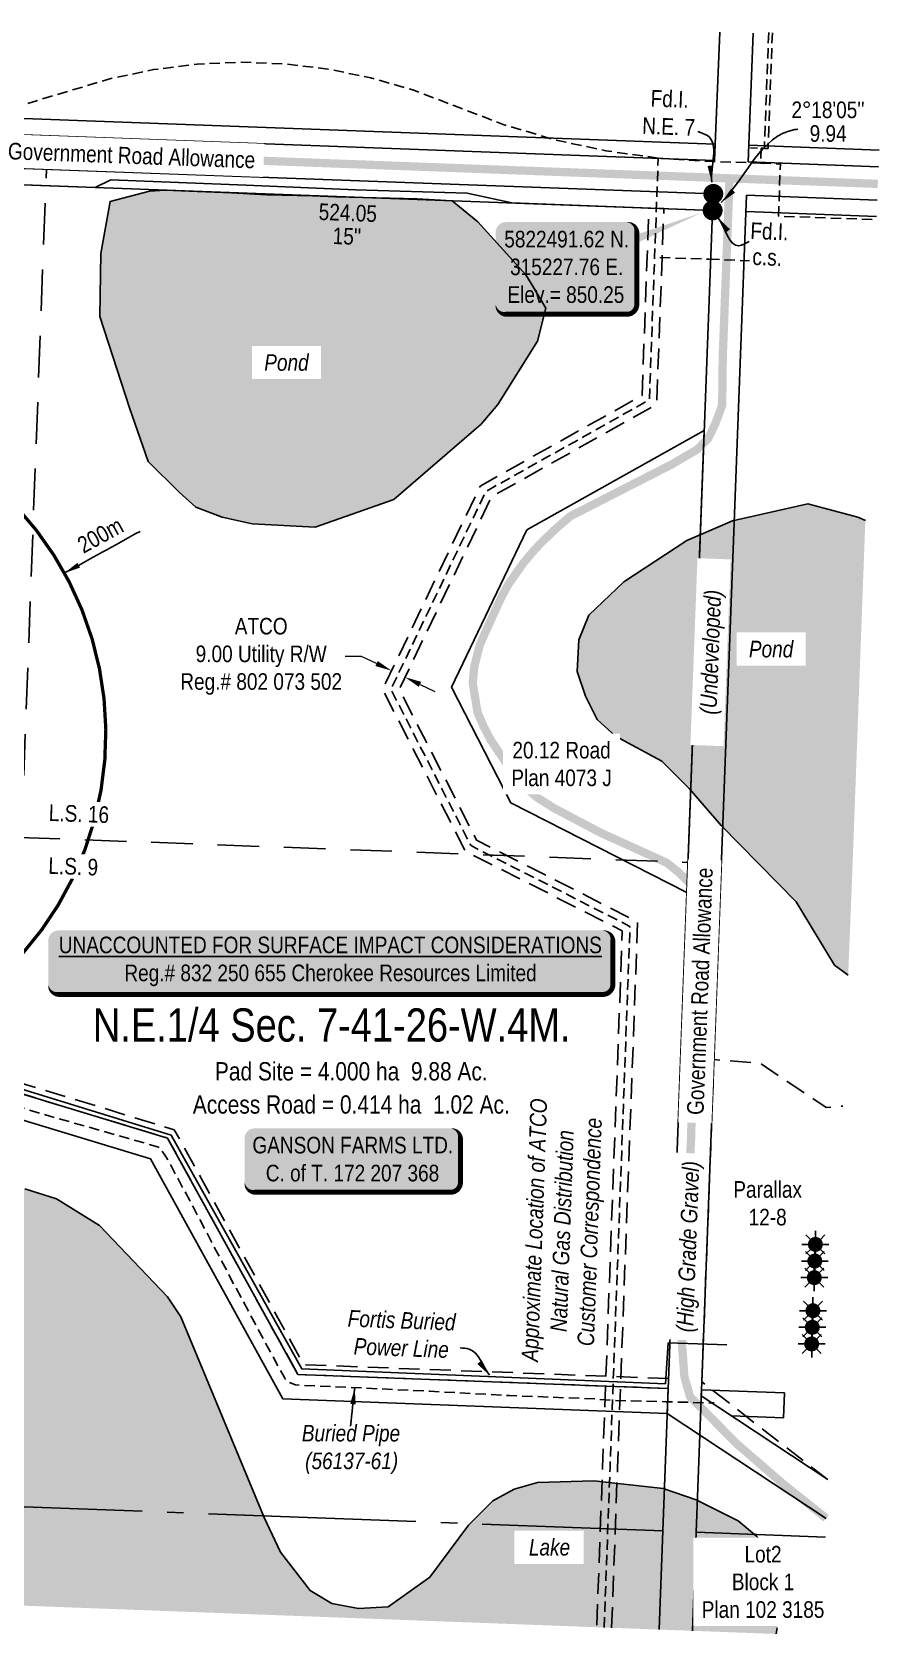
# Model space of a CAD drawing. Extents: x 313085 to 315454, y 5821561 to 5823788.
# Drawn here: x 314818 to 315330, y 5821634 to 5822599 of the extents above; entities that cross this region are included whole.
import ezdxf
from ezdxf.enums import TextEntityAlignment as Align

# ---------------------------------------------------------------- set-up
doc = ezdxf.new("R2010")
doc.units = 0
doc.header["$LTSCALE"] = 5
doc.header["$PDSIZE"] = 0.5
for name, pattern in [('foc-ACCESSROAD', [3.75, 2.5, -1.25]), ('foc-BUFFER', [16.75, 15, -1.75]), ('foc-FLOWLINE', [3.75, 2.5, -1.25]), ('foc-LSD', [8, 5, -3]), ('foc-QUARTERLINE', [33, 25, -3, 2, -3]), ('UG_PIPE', [1.875, 1.25, -0.625])]:
    doc.linetypes.add(name, pattern=pattern)
doc.layers.get('Defpoints').update_dxf_attribs({"color": 9})
for name, color, linetype in [('AS-FENCE', 48, 'foc-FENCE'), ('AS-OWNER', 7, 'Continuous'), ('AS-PIPE-UG', 44, 'UG_PIPE'), ('AS-PIPE-UG-T', 44, 'Continuous'), ('AS-POWER', 104, 'foc-POWER'), ('AS-ROADS', 254, 'Continuous'), ('AUX-BUFFER', 7, 'foc-BUFFER'), ('C-RW', 13, 'Continuous'), ('C-SYMBOL', 7, 'Continuous'), ('C-WS', 13, 'foc-ACCESSROAD'), ('C-WS-S', 8, 'Continuous'), ('CG-NOTES', 7, 'Continuous'), ('DETAIL-T', 7, 'Continuous'), ('F-EZE', 190, 'foc-FLOWLINE'), ('L-AREAREQUIRED', 7, 'Continuous'), ('L-AREAWORK', 5, 'Continuous'), ('L-BD', 7, 'Continuous'), ('L-MON', 1, 'Continuous'), ('L-MON-T', 1, 'Continuous'), ('L-QSEC', 8, 'foc-QUARTERLINE'), ('L-ROAD-T', 7, 'Continuous'), ('L-SEC', 7, 'Continuous'), ('L-SECTION-LSD', 7, 'foc-LSD'), ('L-TITLEDB', 4, 'Continuous'), ('L-TITLEDB-T', 4, 'Continuous'), ('T-WATER', 160, 'Continuous'), ('T-WATER-H', 133, 'Continuous'), ('T-WATER-T', 170, 'Continuous')]:
    doc.layers.add(name, color=color, linetype=linetype)
for name, color, linetype, lineweight in [('C-RW-T', 13, 'Continuous', 9), ('F-EZE-T', 190, 'Continuous', 9), ('T-TEXT', 48, 'Continuous', 18)]:
    doc.layers.add(name, color=color, linetype=linetype, lineweight=lineweight)
doc.styles.add('100L', font='ARIALN.TTF', dxfattribs={"height": 11})
doc.styles.add('175L', font='ARIALN.TTF', dxfattribs={"height": 20})
doc.styles.add('80', font='ARIALN.TTF', dxfattribs={"height": 10})
doc.styles.add('80CG', font='ARIALN.TTF', dxfattribs={"height": 10})
doc.styles.add('80L', font='ARIALN.TTF', dxfattribs={"height": 10})
doc.styles.add('80LS', font='ARIALNI.TTF', dxfattribs={"height": 10})
doc.styles.add('foc-LtypeFont', font='ARIALN.TTF', dxfattribs={"height": 7.35})
doc.styles.add('MtXpl_Arial_Narrow', font='ARIALNI.TTF')
doc.linetypes.add('foc-FENCE', pattern='A,10,-1,["X",foc-LtypeFont,S=0.2,R=0,X=-0.625,Y=-0.75],-1.24', length=12.24)
doc.linetypes.add('foc-POWER', pattern='A,6,-1,["P",foc-LtypeFont,S=0.2,R=0,X=-0.625,Y=-0.75],-1.24,4', length=12.24)
doc.dimstyles.new('CG2011', dxfattribs={"dimscale": 5, "dimtxt": 9, "dimasz": 2, "dimexe": 0.2, "dimexo": 0.0625, "dimgap": 0.5, "dimtad": 0, "dimtih": 1, "dimtoh": 1, "dimzin": 0, "dimdsep": 46, "dimtxsty": '80CG', "dimcen": 0.1, "dimse1": 1, "dimse2": 1, "dimclrd": 256, "dimclrt": 256, "dimaunit": 1, "dimadec": 4, "dimazin": 0, "dimtfac": 0.06, "dimtofl": 0, "dimtmove": 0, "dimatfit": 1, "dimfxl": 0.2, "dimtolj": 1, "dimtzin": 0, "dimlwd": -1, "dimarcsym": 0})
doc.dimstyles.new('Compass 5 000', dxfattribs={"dimscale": 5, "dimtxt": 9, "dimasz": 2, "dimexe": 0.2, "dimexo": 0.0625, "dimgap": 0.5, "dimtad": 0, "dimtih": 1, "dimtoh": 1, "dimzin": 0, "dimdsep": 46, "dimtxsty": '80CG', "dimcen": 0.1, "dimse1": 1, "dimse2": 1, "dimclrd": 256, "dimclrt": 256, "dimaunit": 1, "dimadec": 4, "dimazin": 0, "dimtfac": 0.06, "dimtofl": 0, "dimtmove": 0, "dimatfit": 1, "dimfxl": 0.2, "dimtolj": 1, "dimtzin": 0, "dimlwd": -1, "dimarcsym": 0})

# ---------------------------------------------------------------- blocks, each defined once
blk = doc.blocks.new('fdia')
at = {"color": 255, "const_width": 1}
blk.add_lwpolyline([(-0.5, 0, 1), (0.5, 0, 1)], format="xyb", close=True, dxfattribs=at)
blk = doc.blocks.new('Fdiaa')
blk.add_blockref('fdia', (0, 0))
blk = doc.blocks.new('fdib')
at = {"color": 1, "const_width": 1.6}
blk.add_lwpolyline([(-0.4, 0, 1), (0.4, 0, 1)], format="xyb", close=True, dxfattribs=at)
at = {"color": 1}
blk.add_circle((0, 0), 0.8, dxfattribs=at)
blk = doc.blocks.new('Fdibb')
blk.add_blockref('fdib', (0, 0))
blk = doc.blocks.new('fdicc')
for name in ['Fdibb', 'Fdiaa']:
    blk.add_blockref(name, (0, 0))
blk = doc.blocks.new('FDI')
blk.add_blockref('fdicc', (0, 0))
blk = doc.blocks.new('*U36')
h = blk.add_hatch(color=59)
edge = h.paths.add_edge_path()
edge.add_line((-59, -20), (59, -20))
edge.add_arc((59, -14), 6, 270, 360)
edge.add_line((65, -14), (65, 12.5))
edge.add_arc((59, 12.5), 6, 0, 90)
edge.add_line((59, 18.5), (-59, 18.5))
edge.add_arc((-59, 12.5), 6, 90, 180)
edge.add_line((-65, 12.5), (-65, -14))
edge.add_arc((-59, -14), 6, 180, 270)
at = {"color": 1, "flags": 128}
blk.add_lwpolyline([(-59, -20, 3, 3, 0), (59, -20, 3, 3, 0.414214), (65, -14, 3, 3, 0), (65, 12.5, 3, 0, 0.414214), (59, 18.5, 0, 0, 0), (-59, 18.5, 0, 0, 0.414214), (-65, 12.5, 0, 0, 0), (-65, -14, 0, 3, 0.414214)], format="xyseb", close=True, dxfattribs=at)
blk.add_lwpolyline([(-54.4, -8.23, 0, 7.5, 0), (0, 0, 0, 0, 0)], format="xyseb", dxfattribs=at)
at = {"color": 1, "style": '80'}
blk.add_attdef('ENTER_TEXT_001', (-36.68, -4.99), '', height=10, dxfattribs=at)
blk = doc.blocks.new('GAS')
h = blk.add_hatch(color=255)
h.dxf.hatch_style = 1
edge = h.paths.add_edge_path()
edge.add_arc((0, 0), 0.9, 0, 360)
for p, q in [((-0.81, 0), (-1.62, 0)), ((-0.57, 0.57), (-1.14, 1.14)), ((0, 0.81), (0, 1.62)), ((0.57, 0.57), (1.14, 1.14)), ((1.62, 0), (0.81, 0)), ((-0.57, -0.57), (-1.14, -1.14)), ((0, -0.81), (0, -1.62)), ((1.14, -1.14), (0.57, -0.57))]:
    blk.add_line(p, q)
blk.add_circle((0, 0), 0.8)
blk = doc.blocks.new('*D39')
at = {"layer": 'Defpoints', "color": 0, "transparency": 16777216}
for p in [(315034.4, 5822214.4), (315036.51, 5822218.79), (315044.62, 5822214.9)]:
    blk.add_point(p, dxfattribs=at)
at = {"layer": 'F-EZE-T', "transparency": 16777216}
for p, q in [((315016.37, 5822223.05), (315006.37, 5822223.05)), ((315025.38, 5822218.72), (315016.37, 5822223.05)), ((315051.53, 5822206.18), (315060.54, 5822201.85))]:
    blk.add_line(p, q, dxfattribs=at)
for points in [[(315026.1, 5822220.23), (315024.66, 5822217.22), (315034.4, 5822214.4)], [(315052.25, 5822207.68), (315050.81, 5822204.68), (315042.51, 5822210.51)]]:
    blk.add_solid(points, dxfattribs=at)
at = {"layer": 'F-EZE-T', "transparency": 16777216, "insert": (314955.88, 5822223.05), "char_height": 10, "attachment_point": 5, "style": '80CG', "bg_fill": 3, "box_fill_scale": 1.1, "bg_fill_color": 256, "bg_fill_true_color": 13158600, "bg_fill_transparency": 0}
blk.add_mtext('\\A1;ATCO\\P9.00 Utility R/W\\PReg.# 802 073 502', dxfattribs=at)
blk = doc.blocks.new('*U42')
h = blk.add_hatch(color=254)
edge = h.paths.add_edge_path()
edge.add_line((-36.5, -28.5), (36.5, -28.5))
edge.add_arc((36.5, -22.5), 6, 270, 360)
edge.add_line((42.5, -22.5), (42.5, 21))
edge.add_arc((36.5, 21), 6, 0, 90)
edge.add_line((36.5, 27), (-36.5, 27))
edge.add_arc((-36.5, 21), 6, 90, 180)
edge.add_line((-42.5, 21), (-42.5, -22.5))
edge.add_arc((-36.5, -22.5), 6, 180, 270)
at = {"color": 1, "flags": 128}
blk.add_lwpolyline([(81.53, 32.67, 0, 10, 0), (0, 0, 5, 5, 0)], format="xyseb", dxfattribs=at)
blk.add_lwpolyline([(-36.5, -28.5, 3, 3, 0), (36.5, -28.5, 3, 3, 0.414214), (42.5, -22.5, 3, 3, 0), (42.5, 21, 3, 0, 0.414214), (36.5, 27, 0, 0, 0), (-36.5, 27, 0, 0, 0.414214), (-42.5, 21, 0, 0, 0), (-42.5, -22.5, 0, 3, 0.414214)], format="xyseb", close=True, dxfattribs=at)
at = {"color": 1, "style": '80'}
blk.add_attdef('ENTER_TEXT_001', (-36.68, -4.99), '', height=10, dxfattribs=at)
blk = doc.blocks.new('*U45')
h = blk.add_hatch(color=255)
edge = h.paths.add_edge_path()
edge.add_line((-164, -20), (164, -20))
edge.add_arc((164, -14), 6, 270, 360)
edge.add_line((170, -14), (170, 12.5))
edge.add_arc((164, 12.5), 6, 0, 90)
edge.add_line((164, 18.5), (-164, 18.5))
edge.add_arc((-164, 12.5), 6, 90, 180)
edge.add_line((-170, 12.5), (-170, -14))
edge.add_arc((-164, -14), 6, 180, 270)
at = {"color": 1, "flags": 128}
blk.add_lwpolyline([(-164, -20, 3, 3, 0), (164, -20, 3, 3, 0.414214), (170, -14, 3, 3, 0), (170, 12.5, 3, 0, 0.414214), (164, 18.5, 0, 0, 0), (-164, 18.5, 0, 0, 0.414214), (-170, 12.5, 0, 0, 0), (-170, -14, 0, 3, 0.414214)], format="xyseb", close=True, dxfattribs=at)
for points in [[(-118.55, -2.1, 0, 7.5, 0), (0, 0, 0, 0, 0)], [(140.99, -12.03, 0, 7.5, 0), (0, 0, 0, 0, 0)]]:
    blk.add_lwpolyline(points, format="xyseb", dxfattribs=at)
at = {"color": 1, "style": '80'}
blk.add_attdef('ENTER_TEXT_001', (-26.85, -4.92), '', height=10, dxfattribs=at)

msp = doc.modelspace()

# ---------------------------------------------------------------- hatches: boundary and pattern name
at = {"layer": 'T-WATER-H'}
h = msp.add_hatch(color=256, dxfattribs=at)
h.dxf.hatch_style = 1
h.paths.add_polyline_path([(315122.286, 5822412.776), (315098.316, 5822374.816), (315088.327, 5822362.826), (315035.782, 5822317.605), (314988.425, 5822300.887), (314950.455, 5822302.888), (314932.477, 5822306.888), (314916.495, 5822312.878), (314906.506, 5822321.869), (314887.913, 5822340.416), (314876.536, 5822372.818), (314858.637, 5822427.693), (314859.291, 5822465.729), (314864.874, 5822497.039), (314888.706, 5822503.139), (314898.088, 5822503.861), (314917.349, 5822503.09), (314937.767, 5822502.159), (314959.224, 5822500.968), (314986.812, 5822500.457), (315000.606, 5822499.776), (315049.822, 5822498.585), (315070.951, 5822497.427), (315086.394, 5822484.763), (315115.296, 5822452.737), (315118.373, 5822447.609), (315127.286, 5822432.757)])
h = msp.add_hatch(color=256, dxfattribs=at)
h.dxf.hatch_style = 1
h.paths.add_polyline_path([(315309.359, 5822030.962), (315311.637, 5822087.209), (315319.703, 5822304.885), (315315.094, 5822306.882), (315285.125, 5822314.874), (315239.624, 5822304.652), (315219.17, 5822295.884), (315212.196, 5822292.895), (315174.234, 5822267.924), (315153.256, 5822247.943), (315147.265, 5822232.954), (315146.264, 5822213.974), (315151.256, 5822198.984), (315158.255, 5822185.004), (315169.245, 5822175.015), (315197.214, 5822160.022), (315213.557, 5822143.491), (315232.87, 5822121.248), (315278.136, 5822075.112), (315301.105, 5822037.15)])
h = msp.add_hatch(color=256, dxfattribs=at)
h.dxf.hatch_style = 1
h.paths.add_polyline_path([(314566.846, 5821660.565), (315265.964, 5821634.287), (315269.143, 5821651.53), (315269.144, 5821667.521), (315263.143, 5821681.502), (315254.219, 5821693.269), (315243.166, 5821702.482), (315217.913, 5821715.114), (315198.033, 5821721.928), (315156.255, 5821726.463), (315122.285, 5821725.464), (315108.304, 5821721.463), (315095.315, 5821714.474), (315080.773, 5821699.746), (315057.356, 5821668.515), (315032.374, 5821650.536), (315014.394, 5821649.535), (314998.415, 5821652.535), (314985.425, 5821660.527), (314967.445, 5821683.507), (314957.756, 5821704.369), (314907.506, 5821825.368), (314899.505, 5821837.358), (314858.556, 5821880.309), (314832.576, 5821896.299), (314813.595, 5821902.289), (314779.625, 5821906.29), (314730.675, 5821902.291), (314701.705, 5821891.302), (314661.745, 5821871.323), (314638.775, 5821851.342), (314621.786, 5821827.374), (314609.796, 5821795.404), (314594.815, 5821766.433), (314579.74, 5821718.574), (314574.836, 5821699.496), (314569.836, 5821685.516), (314566.846, 5821667.534)])

# ---------------------------------------------------------------- linework, layer by layer
at = {"layer": 'AS-PIPE-UG'}
for p, q in [((315261.504, 5822598.681), (315258.897, 5822528.988)), ((315263.701, 5822598.599), (315261.573, 5822541.708)), ((315250.567, 5822529.292), (315254.726, 5822529.141)), ((315256.905, 5822529.061), (315256.569, 5822520.066)), ((315257.916, 5822529.024), (315256.905, 5822529.061)), ((315258.897, 5822528.988), (315257.916, 5822529.024)), ((315261.094, 5822528.908), (315258.897, 5822528.988)), ((315195.976, 5822463.298), (315225.577, 5822462.199)), ((315225.577, 5822462.199), (315250.978, 5822461.255))]:
    msp.add_line(p, q, dxfattribs=at)
at = {"layer": 'AS-PIPE-UG', "flags": 128}
for points in [[(315194.982, 5822523.148), (315163.38, 5822527.516), (315132.201, 5822534.277), (315101.628, 5822543.39), (315071.842, 5822554.803), (315047.207, 5822564.164), (315021.898, 5822571.49), (314996.077, 5822576.734), (314969.915, 5822579.861), (314943.586, 5822580.852), (314917.263, 5822579.699), (314891.12, 5822576.41), (314865.332, 5822571.006), (314840.065, 5822563.523), (314810.695, 5822554.689), (314780.752, 5822548.027), (314750.403, 5822543.574), (314719.809, 5822541.355), (314689.134, 5822541.381), (314435.101, 5822550.937), (314434.036, 5822522.483), (314323.222, 5822526.72)], [(315261.573, 5822541.708), (315261.567, 5822541.559), (315261.535, 5822540.708), (315261.094, 5822528.908)], [(315162.411, 5821638.179), (315165.956, 5821734.419), (315177.964, 5822060.438), (315082.23, 5822109.043), (315034.011, 5822203.188), (315091.218, 5822322.412), (315189.642, 5822377.516), (315192.805, 5822463.417), (315194.982, 5822523.148)], [(315194.982, 5822523.148), (315220.682, 5822521.385), (315228.466, 5822521.092), (315256.569, 5822520.066)], [(315256.569, 5822520.066), (315268.555, 5822519.63), (315267.397, 5822488.173), (315326.414, 5822486.023)], [(314408.837, 5822134.524), (314445.612, 5822131.515), (314492.129, 5822127.555), (314541.893, 5822123.133), (314590.561, 5822119.195), (314642.771, 5822115.026), (314690.434, 5822112.888), (314705.012, 5822111.925), (314708.351, 5822110.592), (314709.244, 5822109.137), (314708.495, 5822094.035), (314706.33, 5822046.304), (314704.465, 5821997.229), (314704.345, 5821986.163), (314706.052, 5821983.814), (314708.497, 5821982.72), (314733.481, 5821974.858), (314780.083, 5821960.51), (314828.551, 5821946.173), (314876.257, 5821932.649), (314893.491, 5821927.615), (314894.861, 5821927.146), (314899.154, 5821920.772), (314914.921, 5821891.433), (314937.463, 5821848.631), (314961.209, 5821804.493), (314969.627, 5821789.061), (314971.182, 5821786.317), (314976.589, 5821784.252), (315007.362, 5821782.896), (315057.538, 5821780.443), (315105.357, 5821777.892), (315157.057, 5821775.812), (315167.017, 5821774.94), (315199.484, 5821774.152), (315228.66, 5821773.414)]]:
    msp.add_lwpolyline(points, dxfattribs=at)
at = {"layer": 'AS-ROADS', "const_width": 5, "flags": 128}
for points in [[(314323.866, 5822545.276), (315327.213, 5822507.587)], [(315237.946, 5822510.94), (315233.846, 5822403.936), (315233.509, 5822374.309), (315229.231, 5822362.827), (315225.001, 5822354.241), (315218.439, 5822347.631), (315203.044, 5822338.612), (315141.944, 5822307.378), (315133.361, 5822299.937), (315125.483, 5822292.465), (315120.41, 5822287.127), (315113.867, 5822279.388), (315104.696, 5822266.338), (315100.621, 5822258.837), (315095.474, 5822247.693), (315090.328, 5822236.335), (315087.448, 5822229.665), (315084.218, 5822217.02), (315083.275, 5822206.932), (315086.138, 5822189.398), (315089.787, 5822180.889), (315094.112, 5822172.651), (315104.787, 5822156.844), (315113.409, 5822145.337), (315122.145, 5822137.97), (315131.839, 5822131.84), (315160.722, 5822116.608), (315170.766, 5822112.061), (315199.96, 5822098.802), (315207.632, 5822092.686), (315215.131, 5822085.278), (315218.344, 5822079.578), (315220.844, 5822065.593), (315220.102, 5822032.222), (315217.134, 5821999.594), (315215.208, 5821956.352), (315214.836, 5821934.387), (315210.996, 5821852.799), (315208.876, 5821814.515), (315210.738, 5821789.2), (315214.091, 5821777.288), (315242.383, 5821748.726), (315270.263, 5821724.61), (315296.117, 5821704.001)]]:
    msp.add_lwpolyline(points, dxfattribs=at)
at = {"layer": 'C-RW'}
msp.add_lwpolyline([(314308.766, 5822152.891), (314341.626, 5822131.944), (314699.408, 5822103.371), (314696.553, 5821978.892), (314889.303, 5821920.371), (314968.922, 5821775.884), (315200.381, 5821767.139), (315200.948, 5821782.127), (314977.964, 5821790.551), (314899.496, 5821932.951), (314711.809, 5821989.935), (314714.727, 5822117.199), (314346.541, 5822146.598), (314309.437, 5822170.249)], dxfattribs=at)
at = {"layer": 'C-RW', "flags": 128}
msp.add_lwpolyline([(315271.01, 5821779.479), (315221.051, 5821781.367), (315220.911, 5821777.672), (315239.021, 5821765.679), (315270.444, 5821764.491)], close=True, dxfattribs=at)
at = {"layer": 'C-WS', "flags": 128}
msp.add_lwpolyline([(315297.058, 5821727.242), (315296.793, 5821727.417), (315221.231, 5821786.134), (315228.566, 5821980.236), (315256.614, 5821977.848), (315296.055, 5821951.396), (315306.171, 5821952.243)], dxfattribs=at)
at = {"layer": 'F-EZE', "flags": 128}
for points in [[(315166.907, 5821638.01), (315170.452, 5821734.254), (315182.566, 5822063.148), (315085.569, 5822112.394), (315039.033, 5822203.253), (315094.659, 5822319.182), (315194.045, 5822374.824), (315197.301, 5822463.251), (315198.375, 5822492.709), (315189.382, 5822493.042), (315188.308, 5822463.583), (315185.238, 5822380.207), (315087.778, 5822325.643), (315028.989, 5822203.123), (315078.891, 5822105.692), (315173.362, 5822057.729), (315161.459, 5821734.585), (315157.915, 5821638.348)], [(315201.174, 5821788.122), (314981.581, 5821796.418), (314903.573, 5821937.983), (314717.911, 5821994.352), (314720.855, 5822122.728), (314348.506, 5822152.459), (314309.706, 5822177.193)], [(315200.948, 5821782.127), (314977.964, 5821790.551), (314899.496, 5821932.951), (314711.809, 5821989.935), (314714.727, 5822117.199), (314346.541, 5822146.598), (314309.437, 5822170.249)]]:
    msp.add_lwpolyline(points, dxfattribs=at)
at = {"layer": 'L-QSEC'}
for p, q in [((314429.516, 5821725.413), (315197.708, 5821696.377)), ((315217.811, 5821695.617), (315295.658, 5821692.675))]:
    msp.add_line(p, q, dxfattribs=at)
at = {"layer": 'L-SEC'}
for p, q in [((315228.963, 5822521.654), (315232.073, 5822599.043)), ((315249.067, 5822520.898), (315252.177, 5822598.296)), ((315228.868, 5822521.657), (314425.652, 5822551.399)), ((315228.155, 5822501.55), (314424.908, 5822531.292)), ((315249.067, 5822520.898), (315327.597, 5822517.948)), ((315228.155, 5822501.55), (315197.708, 5821696.377)), ((315248.235, 5822500.798), (315217.811, 5821695.617)), ((315248.235, 5822500.798), (315326.852, 5822497.844)), ((315197.708, 5821696.377), (315195.462, 5821636.937)), ((315217.811, 5821695.617), (315215.565, 5821636.181))]:
    msp.add_line(p, q, dxfattribs=at)
at = {"layer": 'L-SECTION-LSD'}
for p, q in [((314796.398, 5821711.546), (314826.532, 5822516.422)), ((314409.998, 5822129.003), (315212.931, 5822098.964))]:
    msp.add_line(p, q, dxfattribs=at)
at = {"layer": 'L-TITLEDB'}
for p, q in [((315229.236, 5822531.589), (314426.02, 5822561.331)), ((315249.466, 5822530.829), (315327.965, 5822527.88)), ((315227.756, 5822491.621), (314424.54, 5822521.363)), ((315247.86, 5822490.866), (315326.484, 5822487.912))]:
    msp.add_line(p, q, dxfattribs=at)
at = {"layer": 'L-TITLEDB', "flags": 128}
msp.add_lwpolyline([(315222.745, 5822358.998), (315115.873, 5822299.163), (315070.439, 5822204.474), (315106.127, 5822134.794), (315212.238, 5822080.925)], close=True, dxfattribs=at)
for points in [[(315220.911, 5821777.672), (315297.058, 5821727.242)], [(315200.381, 5821767.139), (315296.106, 5821703.743)]]:
    msp.add_lwpolyline(points, dxfattribs=at)
at = {"layer": 'T-WATER', "flags": 128}
msp.add_lwpolyline([(315127.286, 5822432.757), (315122.286, 5822412.776), (315098.316, 5822374.816), (315088.327, 5822362.826), (315035.782, 5822317.605), (314988.425, 5822300.887), (314950.455, 5822302.888), (314932.477, 5822306.888), (314916.495, 5822312.878), (314906.506, 5822321.869), (314887.913, 5822340.416), (314876.536, 5822372.818), (314858.637, 5822427.693), (314859.291, 5822465.729), (314864.874, 5822497.039), (314888.706, 5822503.139), (314898.088, 5822503.861), (314917.349, 5822503.09), (314937.767, 5822502.159), (314959.224, 5822500.968), (314986.812, 5822500.457), (315000.606, 5822499.776), (315049.822, 5822498.585), (315070.951, 5822497.427), (315086.394, 5822484.763), (315115.296, 5822452.737), (315118.373, 5822447.609), (315127.286, 5822432.757)], close=True, dxfattribs=at)
for points in [[(315309.359, 5822030.962), (315301.105, 5822037.15), (315278.136, 5822075.112), (315232.87, 5822121.248), (315213.557, 5822143.491), (315197.214, 5822160.022), (315169.245, 5822175.015), (315158.255, 5822185.004), (315151.256, 5822198.984), (315146.264, 5822213.974), (315147.265, 5822232.954), (315153.256, 5822247.943), (315174.234, 5822267.924), (315212.196, 5822292.895), (315219.17, 5822295.884), (315239.624, 5822304.652), (315285.125, 5822314.874), (315315.094, 5822306.882), (315319.703, 5822304.885)], [(314813.595, 5821902.289), (314832.576, 5821896.299), (314858.556, 5821880.309), (314899.505, 5821837.358), (314907.506, 5821825.368), (314957.756, 5821704.369), (314967.445, 5821683.507), (314985.425, 5821660.527), (314998.415, 5821652.535), (315014.394, 5821649.535), (315032.374, 5821650.536), (315057.356, 5821668.515), (315080.773, 5821699.746), (315095.315, 5821714.474), (315108.304, 5821721.463), (315122.285, 5821725.464), (315156.255, 5821726.463), (315198.033, 5821721.928), (315217.913, 5821715.114), (315243.166, 5821702.482), (315254.219, 5821693.269), (315254.891, 5821692.384)], [(315266.631, 5821637.908), (315265.964, 5821634.287)]]:
    msp.add_lwpolyline(points, dxfattribs=at)

# ---------------------------------------------------------------- block references
at = {"layer": 'AS-OWNER', "color": 3}
ref = msp.add_blockref('*U36', (315010.887, 5821920.287), dxfattribs=dict(at, xscale=0.9998889, yscale=0.9998889, zscale=0.9998889))
ref.add_attrib('ENTER_TEXT_001', 'GANSON FARMS LTD.', (314950.604, 5821923.705), dxfattribs={"layer": '0', "color": 1, "height": 9.99889, "style": '80'})
ref.add_attrib('ENTER_TEXT_002', 'C. of T. 172 207 368', (314958.649, 5821906.863), dxfattribs={"layer": '0', "color": 1, "height": 9.99889, "style": '80'})
at = {"layer": 'C-WS-S', "xscale": 5.000000000000108, "yscale": 5.000000000000108, "zscale": 5.000000000000108}
for p in [(315289.652, 5821868.887), (315289.274, 5821858.879), (315288.964, 5821848.869), (315288.146, 5821828.966), (315287.768, 5821818.958), (315287.39, 5821808.95)]:
    msp.add_blockref('GAS', p, dxfattribs=at)
at = {"layer": 'DETAIL-T', "linetype": 'Continuous'}
ref = msp.add_blockref('*U42', (315139.593, 5822457.557), dxfattribs=dict(at, xscale=0.9998889, yscale=0.9998889, zscale=0.9998889))
ref.add_attrib('ENTER_TEXT_001', '5822491.62 N.', (315102.278, 5822469.328), dxfattribs={"layer": '0', "color": 1, "height": 9.99889, "style": '80'})
ref.add_attrib('ENTER_TEXT_002', '315227.76 E.', (315105.777, 5822452.622), dxfattribs={"layer": '0', "color": 1, "height": 9.99889, "style": '80'})
ref.add_attrib('ENTER_TEXT_003', 'Elev.= 850.25', (315104.188, 5822435.917), dxfattribs={"layer": '0', "color": 1, "height": 9.99889, "style": '80'})
at = {"layer": 'L-MON'}
for p, xscale, yscale, zscale in [((315228.155, 5822501.55), 5.000000000000107, 5.000000000000107, 5.000000000000107), ((315227.756, 5822491.621), 4.999444500000011, 4.999444500000011, 4.999444500000011)]:
    msp.add_blockref('FDI', p, dxfattribs=dict(at, xscale=xscale, yscale=yscale, zscale=zscale))

# ---------------------------------------------------------------- texts
at = {"layer": 'AS-PIPE-UG-T', "linetype": 'Continuous', "insert": (314980.041, 5821760.202, -2079.538), "char_height": 9.99804, "width": 59.0243, "attachment_point": 1, "style": 'MtXpl_Arial_Narrow'}
msp.add_mtext('\\pi0.29892;Buried Pipe\\P\\pi2.3142;(56137-61)', dxfattribs=at)
at = {"layer": 'AS-POWER', "insert": (315007.905, 5821829.444, -2079.538), "char_height": 9.99804, "width": 65.58509, "attachment_point": 1, "rotation": 357.836276, "style": 'MtXpl_Arial_Narrow'}
msp.add_mtext('\\pi0.3262;Fortis Buried \\P\\pi4.5648;Power Line', dxfattribs=at)
at = {"layer": 'AUX-BUFFER', "insert": (314844.041, 5822293.498), "char_height": 9.9989, "attachment_point": 1, "rotation": 28.871698, "style": '80L'}
msp.add_mtext_dynamic_manual_height_columns('200m', width=34.23074, gutter_width=224.975, heights=[0], dxfattribs=at)
at = {"layer": 'C-RW-T', "insert": (315260.877, 5821893.595), "char_height": 9.99889, "attachment_point": 5, "style": '80CG'}
msp.add_mtext('\\A1;Parallax\\P12-8', dxfattribs=at)
at = {"layer": 'L-AREAREQUIRED', "color": 5, "style": '100L'}
msp.add_text('Pad Site = 4.000 ha  9.88 Ac.', height=10.99878, dxfattribs=at).set_placement((315010.154, 5821964.358), align=Align.BOTTOM_CENTER)
at = {"layer": 'L-BD', "style": '80L'}
for s, p in [('524.05', (315008.052, 5822490.251)), ("15''", (315007.524, 5822476.012))]:
    msp.add_text(s, height=9.9989, rotation=357.8794, dxfattribs=at).set_placement(p, align=Align.MIDDLE)
at = {"layer": 'L-BD', "linetype": 'Continuous', "insert": (315275.009, 5822557.199), "char_height": 9.99889, "width": 43.56037, "attachment_point": 1, "line_spacing_factor": 0.855, "style": '80L'}
msp.add_mtext("\\pi0.21028;2°18'05''\\P\\pi11.144;9.94", dxfattribs=at)
at = {"layer": 'L-MON-T', "style": '80L'}
msp.add_text('Fd.I.', height=9.9989, rotation=357.879384, dxfattribs=at).set_placement((315250.306, 5822474.431))
at = {"layer": 'L-MON-T', "insert": (315202.086, 5822563.797), "char_height": 9.9989, "width": 31.38574, "attachment_point": 2, "rotation": 357.879384, "style": '80L'}
msp.add_mtext('Fd.I.\\PN.E. 7', dxfattribs=at)

# ---------------------------------------------------------------- leaders
at = {"layer": 'AS-PIPE-UG-T', "linetype": 'Continuous', "path_type": 1}
msp.add_leader([(315012.256, 5821782.657), (315009.646, 5821759.484)], dimstyle='Compass 5 000', override={"dimgap": 0.5, "dimtad": 0}, dxfattribs=at)
at = {"layer": 'AS-POWER', "path_type": 1}
msp.add_leader([(315093.452, 5821790.074), (315081.066, 5821805.876), (315075.795, 5821806.666)], dimstyle='Compass 5 000', override={"dimgap": 0.5, "dimtad": 0}, dxfattribs=at)
at = {"layer": 'AUX-BUFFER', "path_type": 1}
msp.add_leader([(314837.242, 5822273.123), (314882.928, 5822298.313)], dimstyle='CG2011', override={"dimasz": 2, "dimgap": 0.5, "dimtad": 0}, dxfattribs=at)
at = {"layer": 'L-BD', "linetype": 'Continuous', "path_type": 1}
msp.add_leader([(315232.959, 5822496.447), (315277.303, 5822540.278), (315279.128, 5822540.539)], dimstyle='Compass 5 000', override={"dimgap": 0.5, "dimtad": 0}, dxfattribs=at)
at = {"layer": 'L-MON-T', "path_type": 1}
msp.add_leader([(315227.224, 5822508.587), (315224.583, 5822536.72), (315218.919, 5822539.178)], dimstyle='Compass 5 000', override={"dimgap": 0.5, "dimtad": 0}, dxfattribs=at)

# ---------------------------------------------------------------- next in the draw order: texts
at = {"layer": 'AS-PIPE-UG-T', "insert": (315138.494, 5821876.916), "char_height": 9.99804, "width": 158.56822, "attachment_point": 5, "rotation": 88.01506, "style": '80CG', "bg_fill": 2}
msp.add_mtext('\\A1;{\\fArial Narrow|b0|i1|c0|p34;Approximate Location of ATCO\\PNatural Gas Distribution\\PCustomer Correspondence}', dxfattribs=at)
at = {"layer": 'C-SYMBOL', "color": 3, "insert": (314998.354, 5822011.042), "char_height": 19.99778, "width": 287.75793, "attachment_point": 2, "style": '175L', "bg_fill": 3, "box_fill_scale": 1.15, "bg_fill_color": 256, "bg_fill_true_color": 256, "bg_fill_transparency": 0}
msp.add_mtext('N.E.1/4 Sec. 7-41-26-W.4M.', dxfattribs=at)
at = {"layer": 'L-MON-T', "insert": (315251.905, 5822468.793), "char_height": 9.9989, "width": 18.4807, "attachment_point": 1, "rotation": 357.879384, "style": '80L', "bg_fill": 3, "box_fill_scale": 1.15, "bg_fill_color": 256, "bg_fill_true_color": 256, "bg_fill_transparency": 0}
msp.add_mtext('c.s.', dxfattribs=at)
at = {"layer": 'L-ROAD-T', "char_height": 9.99889, "attachment_point": 2, "style": '80L', "bg_fill": 2}
for insert, width, rotation in [((314878.011, 5822529.693), 149.26837, 357.879384), ((315215.049, 5822021.54), 148.58963, 87.836117)]:
    msp.add_mtext('Government Road Allowance', dxfattribs=dict(at, insert=insert, width=width, rotation=rotation))
at = {"layer": 'L-TITLEDB-T', "insert": (315258.108, 5821665.588), "char_height": 9.99889, "attachment_point": 5, "style": '80CG', "bg_fill": 2}
msp.add_mtext('\\A1;Lot2\\PBlock 1\\PPlan 102 3185', dxfattribs=at)
at = {"layer": 'T-WATER-T', "char_height": 9.99889, "attachment_point": 1, "style": '80L', "bg_fill": 2}
for s, insert in [('\\pi2.446;{\\fArial Narrow|b0|i1|c0|p34;Pond}', (314955.287, 5822405.033)), ('\\pi3.7385;{\\fArial Narrow|b0|i1|c0|p34;Lake}', (315113.355, 5821691.518))]:
    msp.add_mtext_dynamic_manual_height_columns(s, width=31.64898, gutter_width=49.994, heights=[0], dxfattribs=dict(at, insert=insert))

# ---------------------------------------------------------------- next in the draw order: linework, layer by layer
at = {"layer": 'AS-FENCE', "flags": 128}
msp.add_lwpolyline([(315227.756, 5822491.621), (315142.885, 5822494.764), (315106.849, 5822496.098), (315079.97, 5822501.908), (315012.727, 5822503.978), (314946.746, 5822506.843), (314865.29, 5822510.072), (314855.864, 5822505.392), (314323.154, 5822524.977)], dxfattribs=at)
at = {"layer": 'AS-POWER', "flags": 128}
msp.add_lwpolyline([(314309.584, 5822174.058), (314348.016, 5822149.508), (314717.864, 5822119.76), (314715.224, 5821992.149), (314901.766, 5821934.738), (314980.329, 5821793.867), (315199.259, 5821784.988), (315201.027, 5821809.718), (315236.211, 5821808.433)], dxfattribs=at)
at = {"layer": 'AUX-BUFFER', "color": 251, "linetype": 'foc-BUFFER', "const_width": 2, "flags": 128}
msp.add_lwpolyline([(314678.286, 5822375.887), (314658.352, 5822377.479, 0.4142136), (314443.09, 5822194.054, 0.4142136), (314626.515, 5821978.792), (314646.45, 5821977.2, 0.4142136), (314861.711, 5822160.625, 0.4142136)], format="xyb", close=True, dxfattribs=at)

# ---------------------------------------------------------------- next in the draw order: block references
at = {"layer": 'CG-NOTES'}
ref = msp.add_blockref('*U45', (314997.676, 5822039.449), dxfattribs=dict(at, xscale=0.9998889, yscale=0.9998889, zscale=0.9998889))
ref.add_attrib('ENTER_TEXT_001', '%%UUNACCOUNTED FOR SURFACE IMPACT CONSIDERATIONS', (314834.011, 5822044.252), dxfattribs={"layer": '0', "color": 1, "height": 9.99889, "style": '80'})
ref.add_attrib('ENTER_TEXT_002', 'Reg.# 832 250 655 Cherokee Resources Limited', (314873.484, 5822027.41), dxfattribs={"layer": '0', "color": 1, "height": 9.99889, "style": '80'})

# ---------------------------------------------------------------- next in the draw order: texts
at = {"layer": 'L-AREAWORK', "color": 5, "style": '100L'}
msp.add_text('Access Road = 0.414 ha  1.02 Ac.', height=10.99878, dxfattribs=at).set_placement((315010.154, 5821944.361), align=Align.BOTTOM_CENTER)

# ---------------------------------------------------------------- next in the draw order: leaders
at = {"layer": 'L-MON-T', "path_type": 1}
msp.add_leader([(315230.936, 5822487.269), (315243.573, 5822470.298), (315249.694, 5822472.864)], dimstyle='Compass 5 000', override={"dimgap": 0.5, "dimtad": 0}, dxfattribs=at)

# ---------------------------------------------------------------- next in the draw order: texts
at = {"char_height": 9.9989, "attachment_point": 1, "rotation": 357.857483, "style": '100L', "bg_fill": 3, "box_fill_scale": 1.25, "bg_fill_color": 256, "bg_fill_transparency": 0}
for s, width, insert in [('L.S. 16', 36.93733, (314828.2, 5822133.968)), ('L.S. 9', 30.52389, (314827.942, 5822102.119))]:
    msp.add_mtext_dynamic_manual_height_columns(s, width=width, gutter_width=54.994, heights=[0], dxfattribs=dict(at, insert=insert))
at = {"layer": 'L-TITLEDB-T', "insert": (315136.778, 5822158.165), "char_height": 9.99889, "attachment_point": 5, "style": '80CG', "bg_fill": 2}
msp.add_mtext('\\A1;20.12 Road\\PPlan 4073 J', dxfattribs=at)
at = {"layer": 'T-TEXT', "char_height": 9.99889, "width": 102.56473, "attachment_point": 2, "rotation": 87.836117, "style": '80LS', "bg_fill": 2}
for s, insert in [('(Undeveloped)', (315221.478, 5822225.759)), ('(High Grade Gravel)', (315207.83, 5821867.749))]:
    msp.add_mtext(s, dxfattribs=dict(at, insert=insert))

# ---------------------------------------------------------------- next in the draw order: dimensions: what is measured, and where the dimension line sits
at = {"layer": 'F-EZE-T'}
dim = msp.add_linear_dim(base=(315034.399, 5822214.398), p1=(315044.619, 5822214.896), p2=(315036.506, 5822218.79), angle=154.366842, text='ATCO\\P9.00 Utility R/W\\PReg.# 802 073 502', dimstyle='Compass 5 000', override={"dimtfill": 1}, dxfattribs=at)
dim.commit()
dim.dimension.update_dxf_attribs({"geometry": '*D39', "text_midpoint": (314955.88, 5822223.051), "dimtype": 161})

# ---------------------------------------------------------------- next in the draw order: texts
at = {"layer": 'T-WATER-T', "insert": (315247.132, 5822232.431), "char_height": 9.99889, "attachment_point": 1, "style": '80L', "bg_fill": 2}
msp.add_mtext_dynamic_manual_height_columns('\\pi2.446;{\\fArial Narrow|b0|i1|c0|p34;Pond}', width=31.64898, gutter_width=49.994, heights=[0], dxfattribs=at)

doc.saveas('drawing.dxf')
